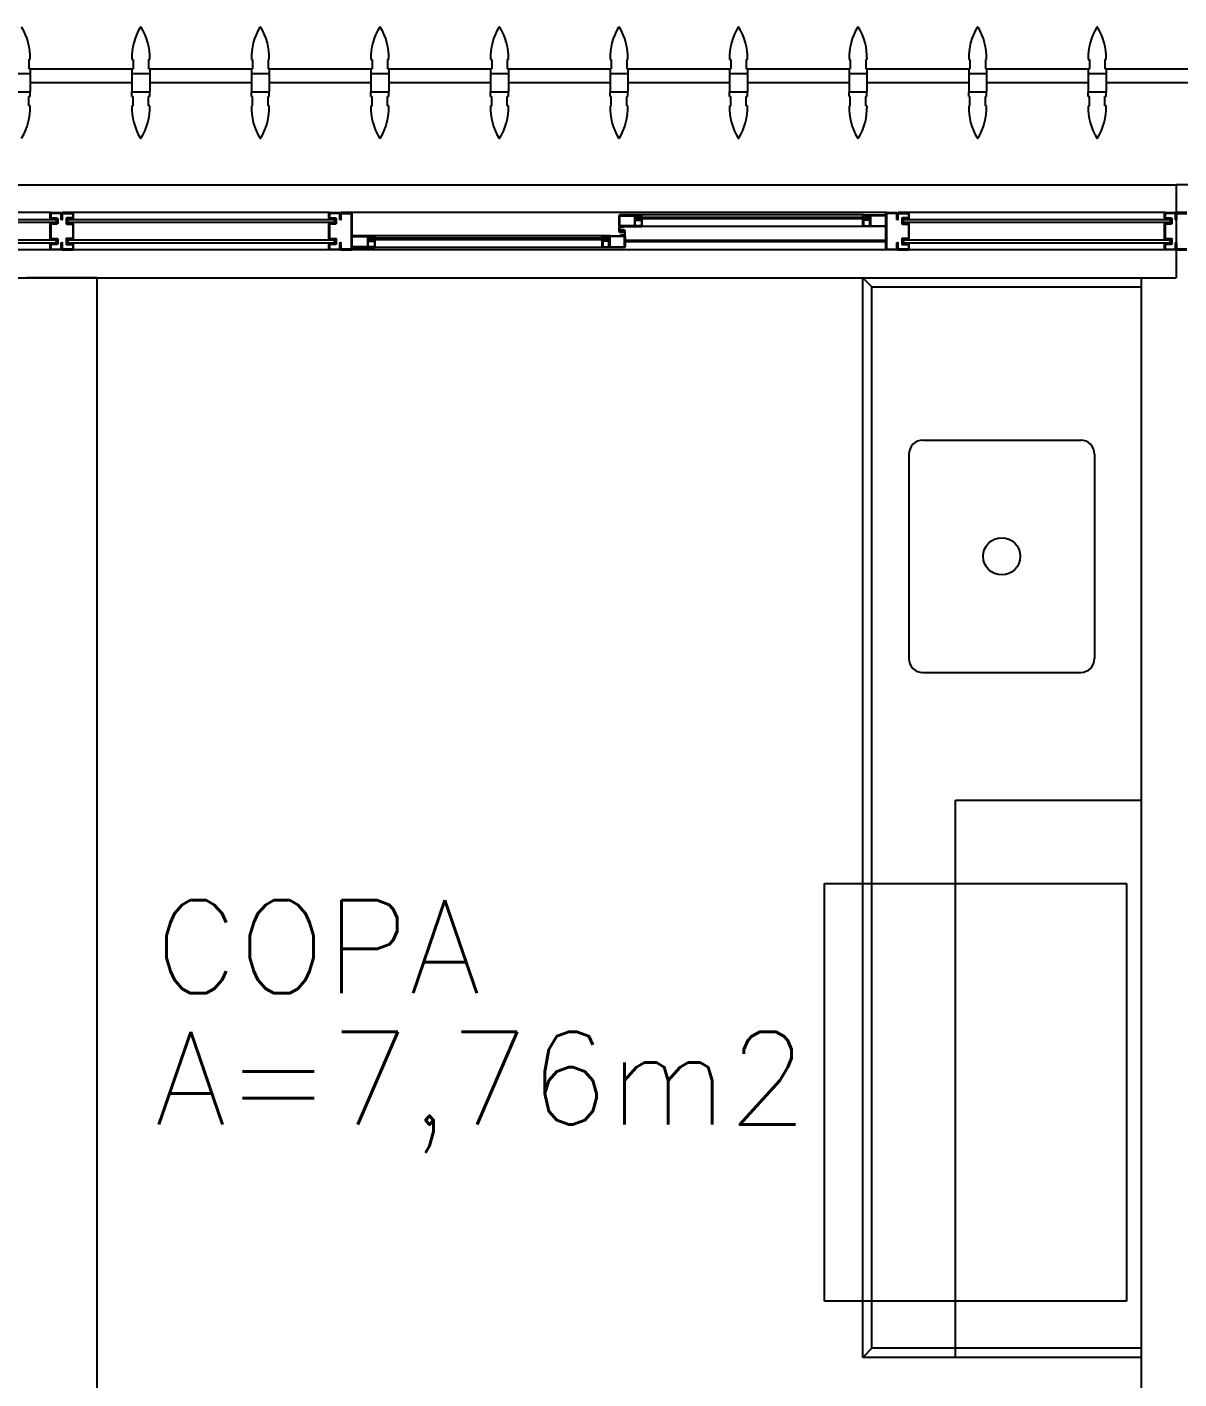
# Model space of a CAD drawing. Header units: millimetres. Extents: x 2128 to 2646, y 1972 to 2207.
# Drawn here: x 2348.761 to 2351.243, y 2022.994 to 2025.905 of the extents above; entities that cross this region are included whole.
import ezdxf

# ---------------------------------------------------------------- set-up
doc = ezdxf.new("R2010")
doc.units = ezdxf.units.MM
doc.linetypes.add('HIDDEN', pattern=[0.375, 0.25, -0.125])
doc.linetypes.add('HIDDEN2', pattern=[4.7625, 3.175, -1.5875])
for name, color, linetype in [('AM-PROJEÇÃO', 1, 'HIDDEN2'), ('AR-ALV', 2, 'Continuous'), ('AR-ARMÁRIOINF', 1, 'Continuous'), ('AR-ARMÁRIOSUP', 1, 'Continuous'), ('AR-BRISES', 1, 'Continuous'), ('AR-ESQ', 1, 'Continuous'), ('BC-CUBA', 1, 'Continuous'), ('BGR- VISTA', 12, 'Continuous'), ('BR-PAINEL', 1, 'Continuous'), ('BR-SUPORTE', 1, 'Continuous'), ('COZ1', 1, 'Continuous'), ('DT-ESQ-BAGUETE-C', 1, 'Continuous'), ('DT-ESQ-BAGUETE-V', 1, 'Continuous'), ('DT-ESQ-CHAPA DOBRADA-V', 1, 'Continuous'), ('DT-ESQ-MARCO-V', 1, 'Continuous'), ('DT-ESQ-PERFIL CADEIRA-C', 2, 'Continuous'), ('DT-ESQ-PERFIL CADEIRA-V', 2, 'Continuous'), ('DT-ESQ-PERFIL U SIMPLES-C', 2, 'Continuous'), ('DT-ESQ-PERFIL U-C', 2, 'Continuous'), ('DT-ESQ-PERFIL U-V', 1, 'Continuous'), ('DT-ESQ-VIDRO-C', 2, 'Continuous'), ('DT-ESQ-VIDRO-PROJ', 32, 'HIDDEN'), ('DT-ESQ-VIDRO-V', 71, 'Continuous'), ('DT-TXTMOD', 1, 'Continuous'), ('TEXTO', 2, 'Continuous'), ('Área', 2, 'Continuous')]:
    doc.layers.add(name, color=color, linetype=linetype)
doc.styles.add('S10', font='simplex.shx', dxfattribs={"height": 0.1})
doc.styles.add('UNB-100', font='simplex.shx', dxfattribs={"height": 0.2})

# ---------------------------------------------------------------- blocks, each defined once
blk = doc.blocks.new('CUBAbnc-01P')
at = {"layer": 'COZ1'}
for p, q in [((-0.22, -0.1005), (0.22, -0.1005)), ((-0.25, -0.4705), (-0.25, -0.1305)), ((0.25, -0.4705), (0.25, -0.1305)), ((-0.22, -0.5005), (0.22, -0.5005))]:
    blk.add_line(p, q, dxfattribs=at)
blk.add_circle((0, -0.3005), 0.04, dxfattribs=at)
for centre, start, end in [((-0.22, -0.1305), 90, 180), ((0.22, -0.1305), 0, 90), ((-0.22, -0.4705), 180, 270), ((0.22, -0.4705), 270, 0)]:
    blk.add_arc(centre, 0.03, start, end, dxfattribs=at)
blk = doc.blocks.new('BGR3')
at = {"layer": 'BGR- VISTA'}
for p, q in [((0, 2.305), (0.58, 2.305)), ((0.58, 2.305), (0.6, 2.325)), ((0.58, 2.305), (0.58, 0.02)), ((0.58, 0.02), (0, 0.02)), ((0.6, 0), (0.58, 0.02))]:
    blk.add_line(p, q, dxfattribs=at)
blk.add_lwpolyline([(0.6, 2.325), (0.6, 0), (0, 0), (0, 2.325)], close=True, dxfattribs=at)
at = {"layer": 'BC-CUBA', "rotation": 89.99999999999999}
blk.add_blockref('CUBAbnc-01P', (0, 0.6), dxfattribs=at)
blk = doc.blocks.new('AIRA2')
at = {"layer": 'AM-PROJEÇÃO'}
blk.add_lwpolyline([(0, 0), (0.9, 0), (0.9, -0.65), (0, -0.65)], close=True, dxfattribs=at)
blk = doc.blocks.new('EF53-P')
at = {"layer": 'DT-ESQ-BAGUETE-C', "ltscale": 0.1}
for points in [[(2.61, -0.08), (2.5965, -0.08), (2.5965, -0.0785), (2.6095, -0.0785, 0.414214), (2.61, -0.078), (2.61, -0.067, 0.414214), (2.6095, -0.0665), (2.5965, -0.0665), (2.5965, -0.065), (2.61, -0.065, -0.414214), (2.6115, -0.0665), (2.6115, -0.0785, -0.414214)], [(3.1015, -0.08), (3.115, -0.08), (3.115, -0.0785), (3.102, -0.0785, -0.414214), (3.1015, -0.078), (3.1015, -0.067, -0.414214), (3.102, -0.0665), (3.115, -0.0665), (3.115, -0.065), (3.1015, -0.065, 0.414214), (3.1, -0.0665), (3.1, -0.0785, 0.414214)], [(2.0485, -0.125), (2.035, -0.125), (2.035, -0.1235), (2.048, -0.1235, 0.414214), (2.0485, -0.123), (2.0485, -0.112, 0.414214), (2.048, -0.1115), (2.035, -0.1115), (2.035, -0.11), (2.0485, -0.11, -0.414214), (2.05, -0.1115), (2.05, -0.1235, -0.414214)], [(2.5265, -0.125), (2.54, -0.125), (2.54, -0.1235), (2.527, -0.1235, -0.414214), (2.5265, -0.123), (2.5265, -0.112, -0.414214), (2.527, -0.1115), (2.54, -0.1115), (2.54, -0.11), (2.5265, -0.11, 0.414214), (2.525, -0.1115), (2.525, -0.1235, 0.414214)]]:
    blk.add_lwpolyline(points, format="xyb", close=True, dxfattribs=at)
at = {"layer": 'DT-ESQ-BAGUETE-V', "ltscale": 0.1}
for p, q in [((2.61, -0.065), (3.1015, -0.065)), ((2.0485, -0.11), (2.5265, -0.11))]:
    blk.add_line(p, q, dxfattribs=at)
at = {"layer": 'DT-ESQ-CHAPA DOBRADA-V', "ltscale": 0.1}
for p, q in [((2, -0.077), (2.5615, -0.077)), ((2, -0.08), (2.5615, -0.08))]:
    blk.add_line(p, q, dxfattribs=at)
at = {"layer": 'DT-ESQ-MARCO-V', "ltscale": 0.1}
for p, q in [((1.3985, -0.06), (1.9515, -0.06)), ((3.1985, -0.06), (3.7515, -0.06)), ((3.7985, -0.06), (4.3515, -0.06)), ((1.3985, -0.14), (1.9515, -0.14)), ((3.1985, -0.14), (3.7515, -0.14)), ((3.7985, -0.14), (4.3515, -0.14))]:
    blk.add_line(p, q, dxfattribs=at)
at = {"layer": 'DT-ESQ-PERFIL CADEIRA-C', "ltscale": 0.1}
for p, q in [((2.5635, -0.0885), (2.61, -0.0885)), ((3.15, -0.0885), (3.1015, -0.0885)), ((2, -0.1335), (2.0485, -0.1335)), ((2.573, -0.1335), (2.5265, -0.1335))]:
    blk.add_line(p, q, dxfattribs=at)
for points in [[(2.61, -0.087, -1), (2.61, -0.09), (2.5635, -0.09, -0.414214), (2.5615, -0.088), (2.5615, -0.067, -0.414214), (2.5635, -0.065), (2.595, -0.065, -0.414214), (2.5965, -0.0665), (2.5965, -0.087)], [(2.5965, -0.0885, -0.198913), (2.5954, -0.0881, -0.198913), (2.595, -0.087), (2.595, -0.067, 0.414214), (2.5945, -0.0665), (2.5635, -0.0665, 0.414214), (2.563, -0.067), (2.563, -0.088, 0.414214), (2.5635, -0.0885)], [(3.1015, -0.09), (3.15, -0.09), (3.15, -0.0885), (3.115, -0.0885, 0.198912), (3.1161, -0.0881, 0.198913), (3.1165, -0.087), (3.1165, -0.067, -0.414214), (3.117, -0.0665), (3.15, -0.0665), (3.15, -0.065), (3.1165, -0.065, 0.414214), (3.115, -0.0665), (3.115, -0.0785), (3.115, -0.08), (3.115, -0.087), (3.1015, -0.087, 1)], [(2.0485, -0.135), (2, -0.135), (2, -0.1335), (2.035, -0.1335, -0.198912), (2.0339, -0.1331, -0.198913), (2.0335, -0.132), (2.0335, -0.112, 0.414214), (2.033, -0.1115), (2, -0.1115), (2, -0.11), (2.0335, -0.11, -0.414214), (2.035, -0.1115), (2.035, -0.1235), (2.035, -0.125), (2.035, -0.132), (2.0485, -0.132, -1)], [(2.5265, -0.132, 1), (2.5265, -0.135), (2.573, -0.135, 0.414214), (2.575, -0.133), (2.575, -0.112, 0.414214), (2.573, -0.11), (2.5415, -0.11, 0.414214), (2.54, -0.1115), (2.54, -0.132)], [(2.54, -0.1335, 0.198913), (2.5411, -0.1331, 0.198913), (2.5415, -0.132), (2.5415, -0.112, -0.414214), (2.542, -0.1115), (2.573, -0.1115, -0.414214), (2.5735, -0.112), (2.5735, -0.133, -0.414214), (2.573, -0.1335)]]:
    blk.add_lwpolyline(points, format="xyb", close=True, dxfattribs=at)
at = {"layer": 'DT-ESQ-PERFIL CADEIRA-V', "ltscale": 0.1}
for p, q in [((2.595, -0.09), (3.1015, -0.09)), ((2.0485, -0.135), (2.5265, -0.135))]:
    blk.add_line(p, q, dxfattribs=at)
at = {"layer": 'DT-ESQ-PERFIL U SIMPLES-C', "ltscale": 0.1}
for points in [[(2.5635, -0.102), (2.5715, -0.102), (2.5715, -0.1005), (2.5635, -0.1005, -0.414214), (2.563, -0.1), (2.563, -0.092, -0.414214), (2.5635, -0.0915), (2.5715, -0.0915), (2.5715, -0.09), (2.5635, -0.09, 0.414214), (2.5615, -0.092), (2.5615, -0.1, 0.414214)], [(2.573, -0.098), (2.565, -0.098), (2.565, -0.0995), (2.573, -0.0995, -0.414214), (2.5735, -0.1), (2.5735, -0.108, -0.414214), (2.573, -0.1085), (2.565, -0.1085), (2.565, -0.11), (2.573, -0.11, 0.414214), (2.575, -0.108), (2.575, -0.1, 0.414214)]]:
    blk.add_lwpolyline(points, format="xyb", close=True, dxfattribs=at)
at = {"layer": 'DT-ESQ-PERFIL U-C', "ltscale": 0.1}
for points in [[(1.4, -0.1285), (1.4, -0.1385, -0.414214), (1.3985, -0.14), (1.3765, -0.14, -0.414214), (1.375, -0.1385), (1.375, -0.125), (1.3765, -0.125), (1.3765, -0.138, 0.414214), (1.377, -0.1385), (1.398, -0.1385, 0.414214), (1.3985, -0.138), (1.3985, -0.1285), (1.3855, -0.1285, -0.414214), (1.384, -0.127), (1.384, -0.117, -0.414214), (1.3855, -0.1155), (1.3985, -0.1155), (1.3985, -0.0845), (1.3855, -0.0845, -0.414214), (1.384, -0.083), (1.384, -0.073, -0.414214), (1.3855, -0.0715), (1.3985, -0.0715), (1.3985, -0.062, 0.414214), (1.398, -0.0615), (1.377, -0.0615, 0.414214), (1.3765, -0.062), (1.3765, -0.075), (1.375, -0.075), (1.375, -0.0615, -0.414214), (1.3765, -0.06), (1.3985, -0.06, -0.414214), (1.4, -0.0615), (1.4, -0.0715, -0.414214), (1.3985, -0.073), (1.3855, -0.073), (1.3855, -0.083), (1.3985, -0.083), (1.3985, -0.083, -0.414214), (1.4, -0.0845), (1.4, -0.1155, -0.414214), (1.3985, -0.117), (1.3985, -0.117), (1.3855, -0.117), (1.3855, -0.127), (1.3985, -0.127, -0.414214)], [(1.95, -0.1285), (1.95, -0.1385, 0.414214), (1.9515, -0.14), (1.9735, -0.14, 0.414214), (1.975, -0.1385), (1.975, -0.125), (1.9735, -0.125), (1.9735, -0.138, -0.414214), (1.973, -0.1385), (1.952, -0.1385, -0.414214), (1.9515, -0.138), (1.9515, -0.1285), (1.9645, -0.1285, 0.414214), (1.966, -0.127), (1.966, -0.117, 0.414214), (1.9645, -0.1155), (1.9515, -0.1155), (1.9515, -0.0845), (1.9645, -0.0845, 0.414214), (1.966, -0.083), (1.966, -0.073, 0.414214), (1.9645, -0.0715), (1.9515, -0.0715), (1.9515, -0.062, -0.414214), (1.952, -0.0615), (1.973, -0.0615, -0.414214), (1.9735, -0.062), (1.9735, -0.075), (1.975, -0.075), (1.975, -0.0615, 0.414214), (1.9735, -0.06), (1.9515, -0.06, 0.414214), (1.95, -0.0615), (1.95, -0.0715, 0.414214), (1.9515, -0.073), (1.9645, -0.073), (1.9645, -0.083), (1.9515, -0.083), (1.9515, -0.083, 0.414214), (1.95, -0.0845), (1.95, -0.1155, 0.414214), (1.9515, -0.117), (1.9515, -0.117), (1.9645, -0.117), (1.9645, -0.127), (1.9515, -0.127, 0.414214)], [(1.975, -0.0615, -0.414214), (1.9765, -0.06), (1.9985, -0.06, -0.414214), (2, -0.0615), (2, -0.1385, -0.414214), (1.9985, -0.14), (1.9765, -0.14, -0.414214), (1.975, -0.1385), (1.975, -0.125), (1.9765, -0.125), (1.9765, -0.138, 0.414214), (1.977, -0.1385), (1.998, -0.1385, 0.414214), (1.9985, -0.138), (1.9985, -0.062, 0.414214), (1.998, -0.0615), (1.977, -0.0615, 0.414214), (1.9765, -0.062), (1.9765, -0.075), (1.975, -0.075)], [(3.175, -0.0615, 0.414214), (3.1735, -0.06), (3.1515, -0.06, 0.414214), (3.15, -0.0615), (3.15, -0.1385, 0.414214), (3.1515, -0.14), (3.1735, -0.14, 0.414214), (3.175, -0.1385), (3.175, -0.125), (3.1735, -0.125), (3.1735, -0.138, -0.414214), (3.173, -0.1385), (3.152, -0.1385, -0.414214), (3.1515, -0.138), (3.1515, -0.062, -0.414214), (3.152, -0.0615), (3.173, -0.0615, -0.414214), (3.1735, -0.062), (3.1735, -0.075), (3.175, -0.075)], [(3.2, -0.1285), (3.2, -0.1385, -0.414214), (3.1985, -0.14), (3.1765, -0.14, -0.414214), (3.175, -0.1385), (3.175, -0.125), (3.1765, -0.125), (3.1765, -0.138, 0.414214), (3.177, -0.1385), (3.198, -0.1385, 0.414214), (3.1985, -0.138), (3.1985, -0.1285), (3.1855, -0.1285, -0.414214), (3.184, -0.127), (3.184, -0.117, -0.414214), (3.1855, -0.1155), (3.1985, -0.1155), (3.1985, -0.0845), (3.1855, -0.0845, -0.414214), (3.184, -0.083), (3.184, -0.073, -0.414214), (3.1855, -0.0715), (3.1985, -0.0715), (3.1985, -0.062, 0.414214), (3.198, -0.0615), (3.177, -0.0615, 0.414214), (3.1765, -0.062), (3.1765, -0.075), (3.175, -0.075), (3.175, -0.0615, -0.414214), (3.1765, -0.06), (3.1985, -0.06, -0.414214), (3.2, -0.0615), (3.2, -0.0715, -0.414214), (3.1985, -0.073), (3.1855, -0.073), (3.1855, -0.083), (3.1985, -0.083), (3.1985, -0.083, -0.414214), (3.2, -0.0845), (3.2, -0.1155, -0.414214), (3.1985, -0.117), (3.1985, -0.117), (3.1855, -0.117), (3.1855, -0.127), (3.1985, -0.127, -0.414214)], [(3.75, -0.1285), (3.75, -0.1385, 0.414214), (3.7515, -0.14), (3.7735, -0.14, 0.414214), (3.775, -0.1385), (3.775, -0.125), (3.7735, -0.125), (3.7735, -0.138, -0.414214), (3.773, -0.1385), (3.752, -0.1385, -0.414214), (3.7515, -0.138), (3.7515, -0.1285), (3.7645, -0.1285, 0.414214), (3.766, -0.127), (3.766, -0.117, 0.414214), (3.7645, -0.1155), (3.7515, -0.1155), (3.7515, -0.0845), (3.7645, -0.0845, 0.414214), (3.766, -0.083), (3.766, -0.073, 0.414214), (3.7645, -0.0715), (3.7515, -0.0715), (3.7515, -0.062, -0.414214), (3.752, -0.0615), (3.773, -0.0615, -0.414214), (3.7735, -0.062), (3.7735, -0.075), (3.775, -0.075), (3.775, -0.0615, 0.414214), (3.7735, -0.06), (3.7515, -0.06, 0.414214), (3.75, -0.0615), (3.75, -0.0715, 0.414214), (3.7515, -0.073), (3.7645, -0.073), (3.7645, -0.083), (3.7515, -0.083), (3.7515, -0.083, 0.414214), (3.75, -0.0845), (3.75, -0.1155, 0.414214), (3.7515, -0.117), (3.7515, -0.117), (3.7645, -0.117), (3.7645, -0.127), (3.7515, -0.127, 0.414214)], [(3.8, -0.1285), (3.8, -0.1385, -0.414214), (3.7985, -0.14), (3.7765, -0.14, -0.414214), (3.775, -0.1385), (3.775, -0.125), (3.7765, -0.125), (3.7765, -0.138, 0.414214), (3.777, -0.1385), (3.798, -0.1385, 0.414214), (3.7985, -0.138), (3.7985, -0.1285), (3.7855, -0.1285, -0.414214), (3.784, -0.127), (3.784, -0.117, -0.414214), (3.7855, -0.1155), (3.7985, -0.1155), (3.7985, -0.0845), (3.7855, -0.0845, -0.414214), (3.784, -0.083), (3.784, -0.073, -0.414214), (3.7855, -0.0715), (3.7985, -0.0715), (3.7985, -0.062, 0.414214), (3.798, -0.0615), (3.777, -0.0615, 0.414214), (3.7765, -0.062), (3.7765, -0.075), (3.775, -0.075), (3.775, -0.0615, -0.414214), (3.7765, -0.06), (3.7985, -0.06, -0.414214), (3.8, -0.0615), (3.8, -0.0715, -0.414214), (3.7985, -0.073), (3.7855, -0.073), (3.7855, -0.083), (3.7985, -0.083), (3.7985, -0.083, -0.414214), (3.8, -0.0845), (3.8, -0.1155, -0.414214), (3.7985, -0.117), (3.7985, -0.117), (3.7855, -0.117), (3.7855, -0.127), (3.7985, -0.127, -0.414214)]]:
    blk.add_lwpolyline(points, format="xyb", close=True, dxfattribs=at)
at = {"layer": 'DT-ESQ-PERFIL U-V', "ltscale": 0.1}
for p, q in [((1.9985, -0.06), (3.1515, -0.06)), ((1.9985, -0.14), (3.1515, -0.14))]:
    blk.add_line(p, q, dxfattribs=at)
at = {"layer": 'DT-ESQ-VIDRO-C', "ltscale": 0.1}
for points in [[(1.9625, -0.081), (1.9625, -0.075), (1.3875, -0.075), (1.3875, -0.081)], [(3.1125, -0.085), (3.1125, -0.082), (2.599, -0.082), (2.599, -0.085)], [(3.7625, -0.081), (3.7625, -0.075), (3.1875, -0.075), (3.1875, -0.081)], [(4.3625, -0.081), (4.3625, -0.075), (3.7875, -0.075), (3.7875, -0.081)], [(2.038, -0.13), (2.038, -0.127), (2.537, -0.127), (2.537, -0.13)]]:
    blk.add_lwpolyline(points, close=True, dxfattribs=at)
at = {"layer": 'DT-ESQ-VIDRO-PROJ', "ltscale": 0.1}
for points in [[(1.3515, -0.14), (1.3735, -0.14, 0.414214), (1.375, -0.1385), (1.375, -0.125), (1.3735, -0.125), (1.3735, -0.138, -0.414214), (1.373, -0.1385), (1.352, -0.1385, -0.414214)], [(1.352, -0.0615), (1.373, -0.0615, -0.414214), (1.3735, -0.062), (1.3735, -0.075), (1.375, -0.075), (1.375, -0.0615, 0.414214), (1.3735, -0.06), (1.3515, -0.06, 0.414214)]]:
    blk.add_lwpolyline(points, format="xyb", dxfattribs=at)
at = {"layer": 'DT-ESQ-VIDRO-V', "ltscale": 0.1}
for points in [[(1.9625, -0.119), (1.9625, -0.125), (1.3875, -0.125), (1.3875, -0.119)], [(3.7625, -0.119), (3.7625, -0.125), (3.1875, -0.125), (3.1875, -0.119)], [(4.3625, -0.119), (4.3625, -0.125), (3.7875, -0.125), (3.7875, -0.119)]]:
    blk.add_lwpolyline(points, close=True, dxfattribs=at)
at = {"layer": 'DT-TXTMOD', "ltscale": 0.1, "style": 'S10', "flags": 3}
for tag, p in [('M01', (0.025, -0.28)), ('M02', (0.3253, -0.28)), ('M03', (0.627, -0.28)), ('M04', (0.9288, -0.28)), ('M05', (1.2306, -0.28)), ('M06', (1.5323, -0.28)), ('M07', (1.8341, -0.28)), ('M08', (2.1359, -0.28)), ('M09', (2.4376, -0.28)), ('M10', (2.7394, -0.28)), ('M11', (3.0412, -0.28)), ('M12', (3.3429, -0.28)), ('M13', (3.6447, -0.28)), ('M14', (3.9464, -0.28)), ('M15', (4.2482, -0.28)), ('M16', (4.55, -0.28)), ('M17', (4.8517, -0.28))]:
    blk.add_attdef(tag, p, '', height=0.1, dxfattribs=at)
blk = doc.blocks.new('BR-MODULO8')
at = {"layer": 'BR-PAINEL'}
for p, q in [((-3.8458, 0.27), (-3.8458, 0.25)), ((-3.8433, 0.27), (-3.8458, 0.27)), ((-3.6242, 0.27), (-3.6217, 0.27)), ((-3.6217, 0.27), (-3.6217, 0.25)), ((-3.5883, 0.27), (-3.5883, 0.25)), ((-3.5858, 0.27), (-3.5883, 0.27)), ((-3.3667, 0.27), (-3.3642, 0.27)), ((-3.3642, 0.27), (-3.3642, 0.25)), ((-3.3308, 0.27), (-3.3308, 0.25)), ((-3.3283, 0.27), (-3.3308, 0.27)), ((-3.1092, 0.27), (-3.1067, 0.27)), ((-3.1067, 0.27), (-3.1067, 0.25)), ((-3.0733, 0.27), (-3.0733, 0.25)), ((-3.0708, 0.27), (-3.0733, 0.27)), ((-2.8517, 0.27), (-2.8492, 0.27)), ((-2.8492, 0.27), (-2.8492, 0.25)), ((-2.8158, 0.27), (-2.8158, 0.25)), ((-2.8133, 0.27), (-2.8158, 0.27)), ((-2.5942, 0.27), (-2.5917, 0.27)), ((-2.5917, 0.27), (-2.5917, 0.25)), ((-2.5583, 0.27), (-2.5583, 0.25)), ((-2.5558, 0.27), (-2.5583, 0.27)), ((-2.3367, 0.27), (-2.3342, 0.27)), ((-2.3342, 0.27), (-2.3342, 0.25)), ((-2.3008, 0.27), (-2.3008, 0.25)), ((-2.2983, 0.27), (-2.3008, 0.27)), ((-2.0792, 0.27), (-2.0767, 0.27)), ((-2.0767, 0.27), (-2.0767, 0.25)), ((-2.0433, 0.27), (-2.0433, 0.25)), ((-2.0408, 0.27), (-2.0433, 0.27)), ((-1.8217, 0.27), (-1.8192, 0.27)), ((-1.8192, 0.27), (-1.8192, 0.25)), ((-1.7858, 0.27), (-1.7858, 0.25)), ((-1.7833, 0.27), (-1.7858, 0.27)), ((-1.5642, 0.27), (-1.5617, 0.27)), ((-1.5617, 0.27), (-1.5617, 0.25)), ((-1.5283, 0.27), (-1.5283, 0.25)), ((-1.5258, 0.27), (-1.5283, 0.27)), ((-3.8817, 0.24), (-3.8433, 0.24)), ((-3.8433, 0.25), (-3.8458, 0.25)), ((-3.8433, 0.25), (-3.8433, 0.24)), ((-3.8433, 0.24), (-3.8433, 0.2)), ((-3.6242, 0.25), (-3.6242, 0.24)), ((-3.6242, 0.25), (-3.6217, 0.25)), ((-3.6242, 0.24), (-3.5858, 0.24)), ((-3.6242, 0.24), (-3.6242, 0.2)), ((-3.5858, 0.25), (-3.5883, 0.25)), ((-3.5858, 0.25), (-3.5858, 0.24)), ((-3.5858, 0.24), (-3.5858, 0.2)), ((-3.3667, 0.25), (-3.3667, 0.24)), ((-3.3667, 0.25), (-3.3642, 0.25)), ((-3.3667, 0.24), (-3.3283, 0.24)), ((-3.3667, 0.24), (-3.3667, 0.2)), ((-3.3283, 0.25), (-3.3308, 0.25)), ((-3.3283, 0.25), (-3.3283, 0.24)), ((-3.3283, 0.24), (-3.3283, 0.2)), ((-3.1092, 0.25), (-3.1092, 0.24)), ((-3.1092, 0.25), (-3.1067, 0.25)), ((-3.1092, 0.24), (-3.0708, 0.24)), ((-3.1092, 0.24), (-3.1092, 0.2)), ((-3.0708, 0.25), (-3.0733, 0.25)), ((-3.0708, 0.25), (-3.0708, 0.24)), ((-3.0708, 0.24), (-3.0708, 0.2)), ((-2.8517, 0.25), (-2.8517, 0.24)), ((-2.8517, 0.25), (-2.8492, 0.25)), ((-2.8517, 0.24), (-2.8133, 0.24)), ((-2.8517, 0.24), (-2.8517, 0.2)), ((-2.8133, 0.25), (-2.8158, 0.25)), ((-2.8133, 0.25), (-2.8133, 0.24)), ((-2.8133, 0.24), (-2.8133, 0.2)), ((-2.5942, 0.25), (-2.5942, 0.24)), ((-2.5942, 0.25), (-2.5917, 0.25)), ((-2.5942, 0.24), (-2.5558, 0.24)), ((-2.5942, 0.24), (-2.5942, 0.2)), ((-2.5558, 0.25), (-2.5583, 0.25)), ((-2.5558, 0.25), (-2.5558, 0.24)), ((-2.5558, 0.24), (-2.5558, 0.2)), ((-2.3367, 0.25), (-2.3367, 0.24)), ((-2.3367, 0.25), (-2.3342, 0.25)), ((-2.3367, 0.24), (-2.2983, 0.24)), ((-2.3367, 0.24), (-2.3367, 0.2)), ((-2.2983, 0.25), (-2.3008, 0.25)), ((-2.2983, 0.25), (-2.2983, 0.24)), ((-2.2983, 0.24), (-2.2983, 0.2)), ((-2.0792, 0.25), (-2.0792, 0.24)), ((-2.0792, 0.25), (-2.0767, 0.25)), ((-2.0792, 0.24), (-2.0408, 0.24)), ((-2.0792, 0.24), (-2.0792, 0.2)), ((-2.0408, 0.25), (-2.0433, 0.25)), ((-2.0408, 0.25), (-2.0408, 0.24)), ((-2.0408, 0.24), (-2.0408, 0.2)), ((-1.8217, 0.25), (-1.8217, 0.24)), ((-1.8217, 0.25), (-1.8192, 0.25)), ((-1.8217, 0.24), (-1.7833, 0.24)), ((-1.8217, 0.24), (-1.8217, 0.2)), ((-1.7833, 0.25), (-1.7858, 0.25)), ((-1.7833, 0.25), (-1.7833, 0.24)), ((-1.7833, 0.24), (-1.7833, 0.2)), ((-1.5642, 0.25), (-1.5642, 0.24)), ((-1.5642, 0.25), (-1.5617, 0.25)), ((-1.5642, 0.24), (-1.5258, 0.24)), ((-1.5642, 0.24), (-1.5642, 0.2)), ((-1.5258, 0.25), (-1.5283, 0.25)), ((-1.5258, 0.25), (-1.5258, 0.24)), ((-1.5258, 0.24), (-1.5258, 0.2)), ((-3.8817, 0.2), (-3.8433, 0.2)), ((-3.8433, 0.19), (-3.8458, 0.19)), ((-3.8458, 0.17), (-3.8458, 0.19)), ((-3.8433, 0.19), (-3.8433, 0.2)), ((-3.6242, 0.2), (-3.5858, 0.2)), ((-3.6242, 0.19), (-3.6242, 0.2)), ((-3.6242, 0.19), (-3.6217, 0.19)), ((-3.6217, 0.17), (-3.6217, 0.19)), ((-3.5858, 0.19), (-3.5883, 0.19)), ((-3.5883, 0.17), (-3.5883, 0.19)), ((-3.5858, 0.19), (-3.5858, 0.2)), ((-3.3667, 0.2), (-3.3283, 0.2)), ((-3.3667, 0.19), (-3.3667, 0.2)), ((-3.3667, 0.19), (-3.3642, 0.19)), ((-3.3642, 0.17), (-3.3642, 0.19)), ((-3.3283, 0.19), (-3.3308, 0.19)), ((-3.3308, 0.17), (-3.3308, 0.19)), ((-3.3283, 0.19), (-3.3283, 0.2)), ((-3.1092, 0.2), (-3.0708, 0.2)), ((-3.1092, 0.19), (-3.1092, 0.2)), ((-3.1092, 0.19), (-3.1067, 0.19)), ((-3.1067, 0.17), (-3.1067, 0.19)), ((-3.0708, 0.19), (-3.0733, 0.19)), ((-3.0733, 0.17), (-3.0733, 0.19)), ((-3.0708, 0.19), (-3.0708, 0.2)), ((-2.8517, 0.2), (-2.8133, 0.2)), ((-2.8517, 0.19), (-2.8517, 0.2)), ((-2.8517, 0.19), (-2.8492, 0.19)), ((-2.8492, 0.17), (-2.8492, 0.19)), ((-2.8133, 0.19), (-2.8158, 0.19)), ((-2.8158, 0.17), (-2.8158, 0.19)), ((-2.8133, 0.19), (-2.8133, 0.2)), ((-2.5942, 0.2), (-2.5558, 0.2)), ((-2.5942, 0.19), (-2.5942, 0.2)), ((-2.5942, 0.19), (-2.5917, 0.19)), ((-2.5917, 0.17), (-2.5917, 0.19)), ((-2.5558, 0.19), (-2.5583, 0.19)), ((-2.5583, 0.17), (-2.5583, 0.19)), ((-2.5558, 0.19), (-2.5558, 0.2)), ((-2.3367, 0.2), (-2.2983, 0.2)), ((-2.3367, 0.19), (-2.3367, 0.2)), ((-2.3367, 0.19), (-2.3342, 0.19)), ((-2.3342, 0.17), (-2.3342, 0.19)), ((-2.2983, 0.19), (-2.3008, 0.19)), ((-2.3008, 0.17), (-2.3008, 0.19)), ((-2.2983, 0.19), (-2.2983, 0.2)), ((-2.0792, 0.2), (-2.0408, 0.2)), ((-2.0792, 0.19), (-2.0792, 0.2)), ((-2.0792, 0.19), (-2.0767, 0.19)), ((-2.0767, 0.17), (-2.0767, 0.19)), ((-2.0408, 0.19), (-2.0433, 0.19)), ((-2.0433, 0.17), (-2.0433, 0.19)), ((-2.0408, 0.19), (-2.0408, 0.2)), ((-1.8217, 0.2), (-1.7833, 0.2)), ((-1.8217, 0.19), (-1.8217, 0.2)), ((-1.8217, 0.19), (-1.8192, 0.19)), ((-1.8192, 0.17), (-1.8192, 0.19)), ((-1.7833, 0.19), (-1.7858, 0.19)), ((-1.7858, 0.17), (-1.7858, 0.19)), ((-1.7833, 0.19), (-1.7833, 0.2)), ((-1.5642, 0.2), (-1.5258, 0.2)), ((-1.5642, 0.19), (-1.5642, 0.2)), ((-1.5642, 0.19), (-1.5617, 0.19)), ((-1.5617, 0.17), (-1.5617, 0.19)), ((-1.5258, 0.19), (-1.5283, 0.19)), ((-1.5283, 0.17), (-1.5283, 0.19)), ((-1.5258, 0.19), (-1.5258, 0.2)), ((-3.8433, 0.17), (-3.8458, 0.17)), ((-3.6242, 0.17), (-3.6217, 0.17)), ((-3.5858, 0.17), (-3.5883, 0.17)), ((-3.3667, 0.17), (-3.3642, 0.17)), ((-3.3283, 0.17), (-3.3308, 0.17)), ((-3.1092, 0.17), (-3.1067, 0.17)), ((-3.0708, 0.17), (-3.0733, 0.17)), ((-2.8517, 0.17), (-2.8492, 0.17)), ((-2.8133, 0.17), (-2.8158, 0.17)), ((-2.5942, 0.17), (-2.5917, 0.17)), ((-2.5558, 0.17), (-2.5583, 0.17)), ((-2.3367, 0.17), (-2.3342, 0.17)), ((-2.2983, 0.17), (-2.3008, 0.17)), ((-2.0792, 0.17), (-2.0767, 0.17)), ((-2.0408, 0.17), (-2.0433, 0.17)), ((-1.8217, 0.17), (-1.8192, 0.17)), ((-1.7833, 0.17), (-1.7858, 0.17)), ((-1.5642, 0.17), (-1.5617, 0.17)), ((-1.5258, 0.17), (-1.5283, 0.17))]:
    blk.add_line(p, q, dxfattribs=at)
for centre, radius, start, end in [((-3.9683, 0.2739), 0.1251, 358.228, 31.5279), ((-3.4992, 0.2739), 0.1251, 148.4721, 181.772), ((-3.605, 0.3387), 0.001, 37.1012, 142.8988), ((-3.7108, 0.2739), 0.1251, 358.228, 31.5279), ((-3.2417, 0.2739), 0.1251, 148.4721, 181.772), ((-3.3475, 0.3387), 0.001, 37.1012, 142.8988), ((-3.4533, 0.2739), 0.1251, 358.228, 31.5279), ((-2.9842, 0.2739), 0.1251, 148.4721, 181.772), ((-3.09, 0.3387), 0.001, 37.1012, 142.8988), ((-3.1958, 0.2739), 0.1251, 358.228, 31.5279), ((-2.7267, 0.2739), 0.1251, 148.4721, 181.772), ((-2.8325, 0.3387), 0.001, 37.1012, 142.8988), ((-2.9383, 0.2739), 0.1251, 358.228, 31.5279), ((-2.4692, 0.2739), 0.1251, 148.4721, 181.772), ((-2.575, 0.3387), 0.001, 37.1012, 142.8988), ((-2.6808, 0.2739), 0.1251, 358.228, 31.5279), ((-2.2117, 0.2739), 0.1251, 148.4721, 181.772), ((-2.3175, 0.3387), 0.001, 37.1012, 142.8988), ((-2.4233, 0.2739), 0.1251, 358.228, 31.5279), ((-1.9542, 0.2739), 0.1251, 148.4721, 181.772), ((-2.06, 0.3387), 0.001, 37.1012, 142.8988), ((-2.1658, 0.2739), 0.1251, 358.228, 31.5279), ((-1.6967, 0.2739), 0.1251, 148.4721, 181.772), ((-1.8025, 0.3387), 0.001, 37.1012, 142.8988), ((-1.9083, 0.2739), 0.1251, 358.228, 31.5279), ((-1.4392, 0.2739), 0.1251, 148.4721, 181.772), ((-1.545, 0.3387), 0.001, 37.1012, 142.8988), ((-1.6508, 0.2739), 0.1251, 358.228, 31.5279), ((-3.9683, 0.1661), 0.1251, 328.4721, 1.772), ((-3.4992, 0.1661), 0.1251, 178.228, 211.5279), ((-3.7108, 0.1661), 0.1251, 328.4721, 1.772), ((-3.2417, 0.1661), 0.1251, 178.228, 211.5279), ((-3.4533, 0.1661), 0.1251, 328.4721, 1.772), ((-2.9842, 0.1661), 0.1251, 178.228, 211.5279), ((-3.1958, 0.1661), 0.1251, 328.4721, 1.772), ((-2.7267, 0.1661), 0.1251, 178.228, 211.5279), ((-2.9383, 0.1661), 0.1251, 328.4721, 1.772), ((-2.4692, 0.1661), 0.1251, 178.228, 211.5279), ((-2.6808, 0.1661), 0.1251, 328.4721, 1.772), ((-2.2117, 0.1661), 0.1251, 178.228, 211.5279), ((-2.4233, 0.1661), 0.1251, 328.4721, 1.772), ((-1.9542, 0.1661), 0.1251, 178.228, 211.5279), ((-2.1658, 0.1661), 0.1251, 328.4721, 1.772), ((-1.6967, 0.1661), 0.1251, 178.228, 211.5279), ((-1.9083, 0.1661), 0.1251, 328.4721, 1.772), ((-1.4392, 0.1661), 0.1251, 178.228, 211.5279), ((-1.6508, 0.1661), 0.1251, 328.4721, 1.772), ((-3.605, 0.1013), 0.001, 217.1012, 322.8988), ((-3.3475, 0.1013), 0.001, 217.1012, 322.8988), ((-3.09, 0.1013), 0.001, 217.1012, 322.8988), ((-2.8325, 0.1013), 0.001, 217.1012, 322.8988), ((-2.575, 0.1013), 0.001, 217.1012, 322.8988), ((-2.3175, 0.1013), 0.001, 217.1012, 322.8988), ((-2.06, 0.1013), 0.001, 217.1012, 322.8988), ((-1.8025, 0.1013), 0.001, 217.1012, 322.8988), ((-1.545, 0.1013), 0.001, 217.1012, 322.8988)]:
    blk.add_arc(centre, radius, start, end, dxfattribs=at)
at = {"layer": 'BR-SUPORTE'}
for p, q in [((-3.8433, 0.25), (-3.6217, 0.25)), ((-3.5858, 0.25), (-3.3642, 0.25)), ((-3.3283, 0.25), (-3.1067, 0.25)), ((-3.0708, 0.25), (-2.8492, 0.25)), ((-2.8133, 0.25), (-2.5917, 0.25)), ((-2.5558, 0.25), (-2.3342, 0.25)), ((-2.2983, 0.25), (-2.0767, 0.25)), ((-2.0408, 0.25), (-1.8192, 0.25)), ((-1.7833, 0.25), (-1.5617, 0.25)), ((-1.5258, 0.25), (-1.3042, 0.25)), ((-3.8433, 0.22), (-3.6242, 0.22)), ((-3.5858, 0.22), (-3.3667, 0.22)), ((-3.3283, 0.22), (-3.1092, 0.22)), ((-3.0708, 0.22), (-2.8517, 0.22)), ((-2.8133, 0.22), (-2.5942, 0.22)), ((-2.5558, 0.22), (-2.3367, 0.22)), ((-2.2983, 0.22), (-2.0792, 0.22)), ((-2.0408, 0.22), (-1.8217, 0.22)), ((-1.7833, 0.22), (-1.5642, 0.22)), ((-1.5258, 0.22), (-1.3067, 0.22))]:
    blk.add_line(p, q, dxfattribs=at)
blk = doc.blocks.new('AS4')
at = {"layer": 'AM-PROJEÇÃO'}
blk.add_lwpolyline([(0.4, 0), (0.4, -1.2), (0, -1.2), (0, 0)], close=True, dxfattribs=at)

msp = doc.modelspace()

# ---------------------------------------------------------------- linework, layer by layer
at = {"layer": 'AR-ALV'}
for p, q in [((2351.2365, 2025.5651), (2351.2365, 2025.3651)), ((2352.6115, 2025.5651), (2351.2365, 2025.5651)), ((2348.9115, 2025.3651), (2348.7615, 2025.3651)), ((2348.9115, 2025.3651), (2348.9115, 2021.9151)), ((2351.1615, 2025.3651), (2351.1615, 2021.9151)), ((2351.1615, 2025.3651), (2351.2365, 2025.3651))]:
    msp.add_line(p, q, dxfattribs=at)
at = {"layer": 'AR-ESQ'}
for p, q in [((2347.4615, 2025.5651), (2351.2365, 2025.5651)), ((2347.4615, 2025.3651), (2351.1615, 2025.3651))]:
    msp.add_line(p, q, dxfattribs=at)

# ---------------------------------------------------------------- block references
at = {"layer": 'AR-ARMÁRIOINF', "rotation": 270}
msp.add_blockref('AIRA2', (2351.1294, 2024.0609), dxfattribs=at)
at = {"layer": 'AR-ARMÁRIOSUP'}
msp.add_blockref('AS4', (2350.7615, 2024.2401), dxfattribs=at)
at = {"layer": 'AR-BRISES'}
msp.add_blockref('BR-MODULO8', (2352.6115, 2025.5651), dxfattribs=at)
at = {"layer": 'AR-ESQ', "rotation": 180}
msp.add_blockref('EF53-P', (2352.6115, 2025.3651), dxfattribs=at)
at = {"layer": 'BGR- VISTA', "rotation": 180}
msp.add_blockref('BGR3', (2351.1615, 2025.3651), dxfattribs=at)

# ---------------------------------------------------------------- texts
at = {"layer": 'TEXTO', "style": 'UNB-100'}
msp.add_text('COPA', height=0.2, dxfattribs=at).set_placement((2349.0359, 2023.8245))
at = {"layer": 'Área', "style": 'UNB-100'}
msp.add_text('A=7,76m2', height=0.2, dxfattribs=at).set_placement((2349.037, 2023.5415))

doc.saveas('drawing.dxf')
